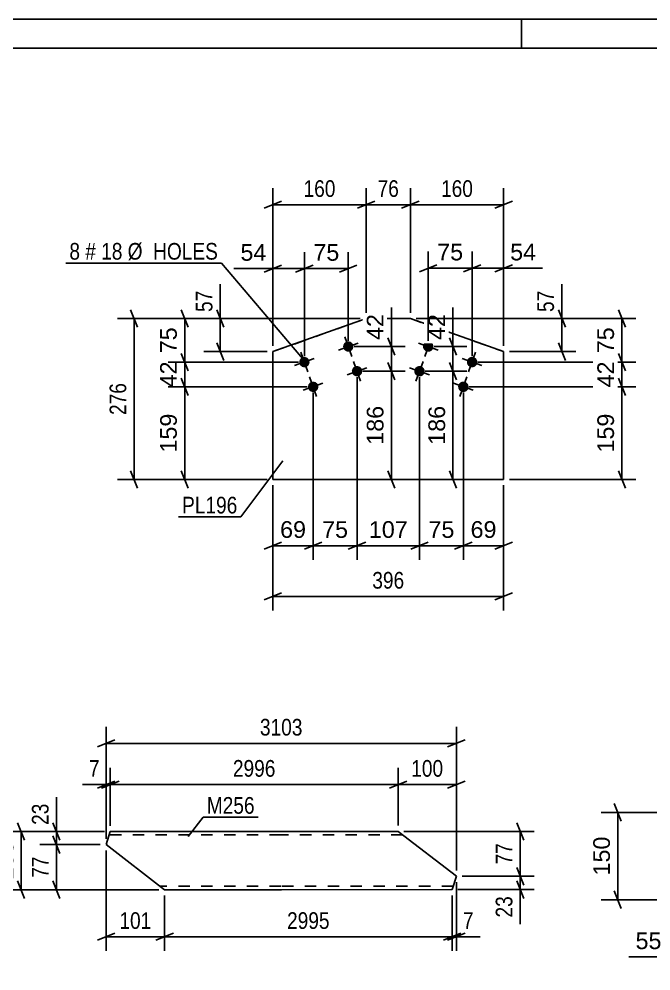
# Model space of a CAD drawing. Header units: millimetres. Extents: x 0 to 420, y 0 to 297.
# Drawn here: x 123.7 to 232.2, y 133.5 to 297 of the extents above; entities that cross this region are included whole.
import ezdxf

# ---------------------------------------------------------------- set-up
doc = ezdxf.new("R2010")
doc.units = ezdxf.units.MM
doc.linetypes.add('DXK_LINE_DOT2', pattern=[3.9198, 1.9599, -1.9599])
doc.styles.add('Arial', font='ARIAL.TTF', dxfattribs={"height": 0.2})
doc.styles.add('Arial Narrow', font='ARIALN.TTF', dxfattribs={"height": 0.2})

# ---------------------------------------------------------------- blocks, each defined once
blk = doc.blocks.new('Unknown-318883881-1115')
at = {"color": 5, "linetype": 'Continuous'}
for p, q in [((420, 297), (0, 297)), ((210, 292), (210, 297)), ((415, 292), (5, 292))]:
    blk.add_line(p, q, dxfattribs=at)
blk = doc.blocks.new('Bolt-318883881-1932 - 1926')
at = {"linetype": 'Continuous'}
for points in [[(181.1, 241.06, -1), (179.41, 240.46, -1)], [(173.56, 238.38, -1), (171.87, 237.78, -1)], [(182.61, 236.82, -1), (180.91, 236.22, -1)], [(175.07, 234.14, -1), (173.37, 233.54, -1)]]:
    blk.add_hatch(color=1, dxfattribs=at).paths.add_polyline_path(points)
at = {"color": 1, "linetype": 'Continuous'}
for p, q in [((179.65, 242.45), (180.86, 239.06)), ((178.56, 240.16), (181.95, 241.36)), ((171.02, 237.48), (174.41, 238.68)), ((172.11, 239.78), (173.32, 236.39)), ((180.06, 235.91), (183.45, 237.12)), ((181.16, 238.21), (182.36, 234.82)), ((173.62, 235.54), (174.82, 232.15)), ((172.52, 233.24), (175.91, 234.44))]:
    blk.add_line(p, q, dxfattribs=at)
blk = doc.blocks.new('Bolt-318883881-1937 - 1926')
at = {"linetype": 'Continuous'}
for points in [[(193.96, 239.86), (193.77, 239.88), (193.6, 239.95), (193.44, 240.05), (193.3, 240.18), (193.19, 240.33), (193.12, 240.51), (193.09, 240.69), (193.1, 240.88), (193.14, 241.06), (193.22, 241.23), (193.34, 241.38), (193.48, 241.5), (193.65, 241.59), (193.83, 241.64), (194.02, 241.66), (194.2, 241.63), (194.38, 241.57), (194.54, 241.47), (194.68, 241.34), (194.78, 241.18), (194.85, 241.01), (194.89, 240.82), (194.88, 240.63), (194.83, 240.45), (194.75, 240.28), (194.64, 240.13), (194.49, 240.01), (194.33, 239.92), (194.15, 239.87)], [(201.5, 237.18), (201.31, 237.21), (201.14, 237.27), (200.98, 237.37), (200.84, 237.5), (200.73, 237.66), (200.66, 237.83), (200.63, 238.02), (200.64, 238.21), (200.68, 238.39), (200.76, 238.56), (200.88, 238.71), (201.02, 238.83), (201.19, 238.92), (201.37, 238.97), (201.56, 238.98), (201.74, 238.96), (201.92, 238.89), (202.08, 238.79), (202.22, 238.66), (202.32, 238.51), (202.39, 238.33), (202.43, 238.15), (202.42, 237.96), (202.37, 237.78), (202.29, 237.61), (202.18, 237.46), (202.03, 237.34), (201.87, 237.25), (201.69, 237.2)], [(192.45, 235.62), (192.27, 235.64), (192.09, 235.71), (191.93, 235.81), (191.8, 235.94), (191.69, 236.09), (191.62, 236.27), (191.59, 236.45), (191.59, 236.64), (191.64, 236.82), (191.72, 236.99), (191.83, 237.14), (191.98, 237.26), (192.14, 237.35), (192.32, 237.4), (192.51, 237.42), (192.7, 237.39), (192.88, 237.33), (193.04, 237.23), (193.17, 237.1), (193.28, 236.94), (193.35, 236.77), (193.38, 236.58), (193.37, 236.39), (193.33, 236.21), (193.25, 236.04), (193.13, 235.89), (192.99, 235.77), (192.82, 235.68), (192.64, 235.63)], [(199.99, 232.94), (199.81, 232.97), (199.63, 233.03), (199.47, 233.13), (199.34, 233.26), (199.23, 233.42), (199.16, 233.59), (199.13, 233.78), (199.13, 233.96), (199.18, 234.15), (199.26, 234.32), (199.37, 234.47), (199.52, 234.59), (199.68, 234.68), (199.86, 234.73), (200.05, 234.74), (200.24, 234.72), (200.42, 234.65), (200.58, 234.55), (200.71, 234.42), (200.82, 234.27), (200.89, 234.09), (200.92, 233.91), (200.91, 233.72), (200.87, 233.54), (200.79, 233.37), (200.67, 233.22), (200.53, 233.1), (200.36, 233.01), (200.18, 232.96)]]:
    blk.add_hatch(color=1, dxfattribs=at).paths.add_polyline_path(points)
at = {"color": 1, "linetype": 'Continuous'}
for p, q in [((194.59, 242.45), (193.39, 239.06)), ((192.29, 241.36), (195.68, 240.16)), ((199.83, 238.68), (203.22, 237.48)), ((202.13, 239.78), (200.93, 236.39)), ((190.79, 237.12), (194.18, 235.91)), ((193.09, 238.21), (191.88, 234.82)), ((200.62, 235.54), (199.42, 232.15)), ((198.33, 234.44), (201.72, 233.24))]:
    blk.add_line(p, q, dxfattribs=at)
blk = doc.blocks.new('Part-318883881-1952 - 1926')
at = {"color": 2, "linetype": 'Continuous'}
for p, q in [((183.32, 245.56), (167.3, 239.88)), ((190.92, 245.56), (183.32, 245.56)), ((183.32, 245.56), (183.32, 245.56)), ((206.94, 239.88), (190.92, 245.56)), ((190.92, 245.56), (190.92, 245.56)), ((167.3, 217.93), (167.3, 239.88)), ((206.94, 217.93), (206.94, 239.88)), ((167.3, 217.93), (206.94, 217.93))]:
    blk.add_line(p, q, dxfattribs=at)
at = {"color": 7, "linetype": 'DXK_LINE_DOT2'}
for p, q in [((167.3, 239.88), (183.32, 245.56)), ((183.32, 245.56), (190.92, 245.56)), ((190.92, 245.56), (206.94, 239.88)), ((167.3, 217.93), (206.94, 217.93))]:
    blk.add_line(p, q, dxfattribs=at)
blk = doc.blocks.new('Part-318883881-2906 - 2890')
at = {"color": 2, "linetype": 'Continuous'}
for p, q in [((138.66, 155.21), (139.38, 157.47)), ((139.38, 157.47), (168.71, 157.48)), ((168.81, 157.48), (188.81, 157.48)), ((198.82, 149.78), (188.81, 157.48)), ((138.66, 155.21), (148.71, 147.47)), ((198.82, 149.78), (198.09, 147.49)), ((168.71, 147.48), (148.71, 147.47)), ((198.09, 147.49), (168.81, 147.48))]:
    blk.add_line(p, q, dxfattribs=at)
at = {"color": 7, "linetype": 'DXK_LINE_DOT2'}
for p, q in [((168.71, 156.88), (139.19, 156.87)), ((189.59, 156.88), (168.81, 156.88)), ((168.71, 148.08), (147.93, 148.07)), ((198.28, 148.09), (168.81, 148.08))]:
    blk.add_line(p, q, dxfattribs=at)
blk = doc.blocks.new('StraightDimension-318883881-1964 - 1926')
at = {"color": 7, "linetype": 'Continuous'}
for p, q in [((197.63, 242.26), (198.83, 239.26)), ((194.99, 240.76), (200.63, 240.76)), ((198.23, 236.52), (198.23, 240.76)), ((198.83, 235.02), (197.63, 238.02)), ((193.48, 236.52), (200.63, 236.52))]:
    blk.add_line(p, q, dxfattribs=at)
at = {"color": 0}
blk.add_wipeout([(197.48, 246.93), (193.28, 246.93), (193.28, 241.28), (197.48, 241.28)], dxfattribs=at)
at = {"color": 7, "linetype": 'Continuous'}
blk.add_line((198.23, 240.76), (198.23, 247.45), dxfattribs=at)
blk.add_line((198.23, 240.76), (198.23, 247.45), dxfattribs=at)
at = {"color": 3, "style": 'Arial'}
blk.add_text('42', height=2.865, rotation=90.0002, dxfattribs=at).set_placement((196.88, 241.88))
blk = doc.blocks.new('StraightDimension-318883881-2012 - 1926')
at = {"color": 7, "linetype": 'Continuous'}
for p, q in [((192.48, 235.52), (192.48, 204.15)), ((200.02, 232.84), (200.02, 204.15)), ((190.98, 205.95), (193.98, 207.15)), ((192.48, 206.55), (200.02, 206.55)), ((201.52, 207.15), (198.52, 205.95))]:
    blk.add_line(p, q, dxfattribs=at)
at = {"color": 0}
blk.add_wipeout([(199.08, 207.3), (199.08, 211.5), (193.43, 211.5), (193.43, 207.3)], dxfattribs=at)
at = {"color": 3, "style": 'Arial'}
blk.add_text('75', height=2.865, dxfattribs=at).set_placement((194.03, 207.9))
blk = doc.blocks.new('StraightDimension-318883881-1996 - 1926')
at = {"color": 7, "linetype": 'Continuous'}
for p, q in [((181.76, 235.52), (181.76, 204.15)), ((174.22, 232.84), (174.22, 204.15)), ((172.72, 205.95), (175.72, 207.15)), ((174.22, 206.55), (181.76, 206.55)), ((183.26, 207.15), (180.26, 205.95))]:
    blk.add_line(p, q, dxfattribs=at)
at = {"color": 0}
blk.add_wipeout([(180.81, 207.3), (180.81, 211.5), (175.16, 211.5), (175.16, 207.3)], dxfattribs=at)
at = {"color": 3, "style": 'Arial'}
blk.add_text('75', height=2.865, dxfattribs=at).set_placement((175.76, 207.9))
blk = doc.blocks.new('StraightDimension-318883881-2165 - 1926')
at = {"color": 7, "linetype": 'Continuous'}
for p, q in [((190.92, 246.56), (190.92, 267.95)), ((206.94, 240.88), (206.94, 267.95)), ((192.42, 265.7), (189.42, 264.5)), ((190.92, 265.1), (206.94, 265.1)), ((205.44, 264.5), (208.44, 265.7))]:
    blk.add_line(p, q, dxfattribs=at)
at = {"color": 0}
blk.add_wipeout([(202.27, 265.85), (202.27, 270.05), (195.59, 270.05), (195.59, 265.85)], dxfattribs=at)
at = {"color": 3, "style": 'Arial Narrow'}
blk.add_text('160', height=2.863, dxfattribs=at).set_placement((196.19, 266.45))
blk = doc.blocks.new('StraightDimension-318883881-2101 - 1926')
at = {"color": 7, "linetype": 'Continuous'}
for p, q in [((172.71, 239.08), (172.71, 256.99)), ((180.25, 241.76), (180.25, 256.99)), ((171.21, 253.54), (174.21, 254.74)), ((172.71, 254.14), (180.25, 254.14)), ((181.75, 254.74), (178.75, 253.54))]:
    blk.add_line(p, q, dxfattribs=at)
at = {"color": 0}
blk.add_wipeout([(179.31, 254.89), (179.31, 259.09), (173.66, 259.09), (173.66, 254.89)], dxfattribs=at)
at = {"color": 3, "style": 'Arial'}
blk.add_text('75', height=2.865, dxfattribs=at).set_placement((174.26, 255.49))
blk = doc.blocks.new('StraightDimension-318883881-2111 - 1926')
at = {"color": 7, "linetype": 'Continuous'}
for p, q in [((167.3, 240.88), (167.3, 256.99)), ((172.71, 239.08), (172.71, 256.99)), ((165.8, 253.54), (168.8, 254.74)), ((167.3, 254.14), (172.71, 254.14)), ((174.21, 254.74), (171.21, 253.54))]:
    blk.add_line(p, q, dxfattribs=at)
at = {"color": 0}
blk.add_wipeout([(166.78, 254.89), (166.78, 259.09), (161.13, 259.09), (161.13, 254.89)], dxfattribs=at)
at = {"color": 7, "linetype": 'Continuous'}
blk.add_line((167.3, 254.14), (160.61, 254.14), dxfattribs=at)
blk.add_line((167.3, 254.14), (160.61, 254.14), dxfattribs=at)
at = {"color": 3, "style": 'Arial'}
blk.add_text('54', height=2.865, dxfattribs=at).set_placement((161.73, 255.49))
blk = doc.blocks.new('StraightDimension-318883881-1954 - 1926')
at = {"color": 7, "linetype": 'Continuous'}
for p, q in [((198.83, 235.02), (197.63, 238.02)), ((193.48, 236.52), (200.63, 236.52)), ((198.23, 217.93), (198.23, 236.52)), ((197.63, 219.43), (198.83, 216.43)), ((193.51, 217.93), (200.63, 217.93))]:
    blk.add_line(p, q, dxfattribs=at)
at = {"color": 0}
blk.add_wipeout([(197.48, 231.16), (193.28, 231.16), (193.28, 223.29), (197.48, 223.29)], dxfattribs=at)
at = {"color": 3, "style": 'Arial'}
blk.add_text('186', height=2.865, rotation=90.0002, dxfattribs=at).set_placement((196.88, 223.89))
blk = doc.blocks.new('StraightDimension-318883881-2086 - 1926')
at = {"color": 7, "linetype": 'Continuous'}
for p, q in [((151.55, 239.58), (152.75, 236.58)), ((171.71, 238.08), (149.3, 238.08)), ((152.15, 233.84), (152.15, 238.08)), ((173.22, 233.84), (149.3, 233.84)), ((152.75, 232.34), (151.55, 235.34))]:
    blk.add_line(p, q, dxfattribs=at)
at = {"color": 0}
blk.add_wipeout([(151.4, 238.79), (147.2, 238.79), (147.2, 233.14), (151.4, 233.14)], dxfattribs=at)
at = {"color": 3, "style": 'Arial'}
blk.add_text('42', height=2.865, rotation=90.0002, dxfattribs=at).set_placement((150.8, 233.74))
blk = doc.blocks.new('StraightDimension-318883881-1975 - 1926')
at = {"color": 7, "linetype": 'Continuous'}
for p, q in [((188.25, 235.02), (187.05, 238.02)), ((182.76, 236.52), (190.05, 236.52)), ((187.65, 217.93), (187.65, 236.52)), ((187.05, 219.43), (188.25, 216.43)), ((168.3, 217.93), (190.05, 217.93))]:
    blk.add_line(p, q, dxfattribs=at)
at = {"color": 0}
blk.add_wipeout([(186.9, 231.16), (182.7, 231.16), (182.7, 223.29), (186.9, 223.29)], dxfattribs=at)
at = {"color": 3, "style": 'Arial'}
blk.add_text('186', height=2.865, rotation=90.0002, dxfattribs=at).set_placement((186.3, 223.89))
blk = doc.blocks.new('StraightDimension-318883881-1981 - 1926')
at = {"color": 7, "linetype": 'Continuous'}
for p, q in [((187.05, 242.26), (188.25, 239.26)), ((181.25, 240.76), (190.05, 240.76)), ((187.65, 236.52), (187.65, 240.76)), ((188.25, 235.02), (187.05, 238.02)), ((182.76, 236.52), (190.05, 236.52))]:
    blk.add_line(p, q, dxfattribs=at)
at = {"color": 0}
blk.add_wipeout([(186.9, 246.93), (182.7, 246.93), (182.7, 241.28), (186.9, 241.28)], dxfattribs=at)
at = {"color": 7, "linetype": 'Continuous'}
blk.add_line((187.65, 240.76), (187.65, 247.45), dxfattribs=at)
blk.add_line((187.65, 240.76), (187.65, 247.45), dxfattribs=at)
at = {"color": 3, "style": 'Arial'}
blk.add_text('42', height=2.865, rotation=90.0002, dxfattribs=at).set_placement((186.3, 241.88))
blk = doc.blocks.new('StraightDimension-318883881-2071 - 1926')
at = {"color": 7, "linetype": 'Continuous'}
for p, q in [((144.07, 244.06), (142.87, 247.06)), ((182.32, 245.56), (140.62, 245.56)), ((143.47, 217.93), (143.47, 245.56)), ((142.87, 219.43), (144.07, 216.43)), ((166.3, 217.93), (140.62, 217.93))]:
    blk.add_line(p, q, dxfattribs=at)
at = {"color": 0}
blk.add_wipeout([(142.72, 235.09), (138.52, 235.09), (138.52, 228.4), (142.72, 228.4)], dxfattribs=at)
at = {"color": 3, "style": 'Arial Narrow'}
blk.add_text('276', height=2.863, rotation=90.0002, dxfattribs=at).set_placement((142.12, 229))
blk = doc.blocks.new('StraightDimension-318883881-1990 - 1926')
at = {"color": 7, "linetype": 'Continuous'}
for p, q in [((174.22, 232.84), (174.22, 204.15)), ((167.3, 216.93), (167.3, 204.15)), ((165.8, 205.95), (168.8, 207.15)), ((167.3, 206.55), (174.22, 206.55)), ((175.72, 207.15), (172.72, 205.95))]:
    blk.add_line(p, q, dxfattribs=at)
at = {"color": 0}
blk.add_wipeout([(173.58, 207.3), (173.58, 211.5), (167.94, 211.5), (167.94, 207.3)], dxfattribs=at)
at = {"color": 3, "style": 'Arial'}
blk.add_text('69', height=2.865, dxfattribs=at).set_placement((168.54, 207.9))
blk = doc.blocks.new('StraightDimension-318883881-2145 - 1926')
at = {"color": 7, "linetype": 'Continuous'}
for p, q in [((167.3, 240.88), (167.3, 267.95)), ((183.32, 246.56), (183.32, 267.95)), ((168.8, 265.7), (165.8, 264.5)), ((167.3, 265.1), (183.32, 265.1)), ((181.82, 264.5), (184.82, 265.7))]:
    blk.add_line(p, q, dxfattribs=at)
at = {"color": 0}
blk.add_wipeout([(178.66, 265.85), (178.66, 270.05), (171.97, 270.05), (171.97, 265.85)], dxfattribs=at)
at = {"color": 3, "style": 'Arial Narrow'}
blk.add_text('160', height=2.863, dxfattribs=at).set_placement((172.57, 266.45))
blk = doc.blocks.new('StraightDimension-318883881-2004 - 1926')
at = {"color": 7, "linetype": 'Continuous'}
for p, q in [((181.76, 235.52), (181.76, 204.15)), ((192.48, 235.52), (192.48, 204.15)), ((180.26, 205.95), (183.26, 207.15)), ((181.76, 206.55), (192.48, 206.55)), ((193.98, 207.15), (190.98, 205.95))]:
    blk.add_line(p, q, dxfattribs=at)
at = {"color": 0}
blk.add_wipeout([(191.06, 207.3), (191.06, 211.5), (183.19, 211.5), (183.19, 207.3)], dxfattribs=at)
at = {"color": 3, "style": 'Arial'}
blk.add_text('107', height=2.865, dxfattribs=at).set_placement((183.79, 207.9))
blk = doc.blocks.new('StraightDimension-318883881-2020 - 1926')
at = {"color": 7, "linetype": 'Continuous'}
for p, q in [((200.02, 232.84), (200.02, 204.15)), ((206.94, 216.93), (206.94, 204.15)), ((198.52, 205.95), (201.52, 207.15)), ((200.02, 206.55), (206.94, 206.55)), ((208.44, 207.15), (205.44, 205.95))]:
    blk.add_line(p, q, dxfattribs=at)
at = {"color": 0}
blk.add_wipeout([(206.3, 207.3), (206.3, 211.5), (200.66, 211.5), (200.66, 207.3)], dxfattribs=at)
at = {"color": 3, "style": 'Arial'}
blk.add_text('69', height=2.865, dxfattribs=at).set_placement((201.26, 207.9))
blk = doc.blocks.new('StraightDimension-318883881-2050 - 1926')
at = {"color": 7, "linetype": 'Continuous'}
for p, q in [((201.53, 239.08), (201.53, 257.05)), ((206.94, 240.88), (206.94, 257.05)), ((200.03, 253.6), (203.03, 254.8)), ((201.53, 254.2), (206.94, 254.2)), ((208.44, 254.8), (205.44, 253.6))]:
    blk.add_line(p, q, dxfattribs=at)
at = {"color": 0}
blk.add_wipeout([(213.11, 254.95), (213.11, 259.15), (207.46, 259.15), (207.46, 254.95)], dxfattribs=at)
at = {"color": 7, "linetype": 'Continuous'}
blk.add_line((206.94, 254.2), (213.64, 254.2), dxfattribs=at)
blk.add_line((206.94, 254.2), (213.64, 254.2), dxfattribs=at)
at = {"color": 3, "style": 'Arial'}
blk.add_text('54', height=2.865, dxfattribs=at).set_placement((208.06, 255.55))
blk = doc.blocks.new('StraightDimension-318883881-2027 - 1926')
at = {"color": 7, "linetype": 'Continuous'}
for p, q in [((201.02, 233.84), (229.65, 233.84)), ((227.85, 232.34), (226.65, 235.34)), ((227.25, 217.93), (227.25, 233.84)), ((226.65, 219.43), (227.85, 216.43)), ((207.94, 217.93), (229.65, 217.93))]:
    blk.add_line(p, q, dxfattribs=at)
at = {"color": 0}
blk.add_wipeout([(226.5, 229.82), (222.3, 229.82), (222.3, 221.95), (226.5, 221.95)], dxfattribs=at)
at = {"color": 3, "style": 'Arial'}
blk.add_text('159', height=2.865, rotation=90.0002, dxfattribs=at).set_placement((225.9, 222.55))
blk = doc.blocks.new('StraightDimension-318883881-2033 - 1926')
at = {"color": 7, "linetype": 'Continuous'}
for p, q in [((226.65, 247.06), (227.85, 244.06)), ((191.92, 245.56), (229.65, 245.56)), ((227.25, 238.08), (227.25, 245.56)), ((227.85, 236.58), (226.65, 239.58)), ((202.53, 238.08), (229.65, 238.08))]:
    blk.add_line(p, q, dxfattribs=at)
at = {"color": 0}
blk.add_wipeout([(226.5, 244.65), (222.3, 244.65), (222.3, 239), (226.5, 239)], dxfattribs=at)
at = {"color": 3, "style": 'Arial'}
blk.add_text('75', height=2.865, rotation=90.0002, dxfattribs=at).set_placement((225.9, 239.6))
blk = doc.blocks.new('StraightDimension-318883881-2140 - 1926')
at = {"color": 7, "linetype": 'Continuous'}
for p, q in [((167.3, 216.93), (167.3, 195.43)), ((206.94, 216.93), (206.94, 195.43)), ((168.8, 198.43), (165.8, 197.23)), ((167.3, 197.83), (206.94, 197.83)), ((205.44, 197.23), (208.44, 198.43))]:
    blk.add_line(p, q, dxfattribs=at)
at = {"color": 0}
blk.add_wipeout([(190.46, 198.58), (190.46, 202.78), (183.78, 202.78), (183.78, 198.58)], dxfattribs=at)
at = {"color": 3, "style": 'Arial Narrow'}
blk.add_text('396', height=2.863, dxfattribs=at).set_placement((184.38, 199.18))
blk = doc.blocks.new('StraightDimension-318883881-2041 - 1926')
at = {"color": 7, "linetype": 'Continuous'}
for p, q in [((226.65, 239.58), (227.85, 236.58)), ((202.53, 238.08), (229.65, 238.08)), ((227.25, 233.84), (227.25, 238.08)), ((201.02, 233.84), (229.65, 233.84)), ((227.85, 232.34), (226.65, 235.34))]:
    blk.add_line(p, q, dxfattribs=at)
at = {"color": 0}
blk.add_wipeout([(226.5, 238.79), (222.3, 238.79), (222.3, 233.14), (226.5, 233.14)], dxfattribs=at)
at = {"color": 3, "style": 'Arial'}
blk.add_text('42', height=2.865, rotation=90.0002, dxfattribs=at).set_placement((225.9, 233.74))
blk = doc.blocks.new('StraightDimension-318883881-2060 - 1926')
at = {"color": 7, "linetype": 'Continuous'}
for p, q in [((193.99, 241.76), (193.99, 257.05)), ((201.53, 239.08), (201.53, 257.05)), ((192.49, 253.6), (195.49, 254.8)), ((193.99, 254.2), (201.53, 254.2)), ((203.03, 254.8), (200.03, 253.6))]:
    blk.add_line(p, q, dxfattribs=at)
at = {"color": 0}
blk.add_wipeout([(200.58, 254.95), (200.58, 259.15), (194.93, 259.15), (194.93, 254.95)], dxfattribs=at)
at = {"color": 3, "style": 'Arial'}
blk.add_text('75', height=2.865, dxfattribs=at).set_placement((195.53, 255.55))
blk = doc.blocks.new('StraightDimension-318883881-2078 - 1926')
at = {"color": 7, "linetype": 'Continuous'}
for p, q in [((151.55, 247.06), (152.75, 244.06)), ((182.32, 245.56), (149.3, 245.56)), ((152.15, 238.08), (152.15, 245.56)), ((152.75, 236.58), (151.55, 239.58)), ((171.71, 238.08), (149.3, 238.08))]:
    blk.add_line(p, q, dxfattribs=at)
at = {"color": 0}
blk.add_wipeout([(151.4, 244.65), (147.2, 244.65), (147.2, 239), (151.4, 239)], dxfattribs=at)
at = {"color": 3, "style": 'Arial'}
blk.add_text('75', height=2.865, rotation=90.0002, dxfattribs=at).set_placement((150.8, 239.6))
blk = doc.blocks.new('StraightDimension-318883881-2094 - 1926')
at = {"color": 7, "linetype": 'Continuous'}
for p, q in [((173.22, 233.84), (149.3, 233.84)), ((152.75, 232.34), (151.55, 235.34)), ((152.15, 217.93), (152.15, 233.84)), ((151.55, 219.43), (152.75, 216.43)), ((166.3, 217.93), (149.3, 217.93))]:
    blk.add_line(p, q, dxfattribs=at)
at = {"color": 0}
blk.add_wipeout([(151.4, 229.82), (147.2, 229.82), (147.2, 221.95), (151.4, 221.95)], dxfattribs=at)
at = {"color": 3, "style": 'Arial'}
blk.add_text('159', height=2.865, rotation=90.0002, dxfattribs=at).set_placement((150.8, 222.55))
blk = doc.blocks.new('StraightDimension-318883881-2122 - 1926')
at = {"color": 7, "linetype": 'Continuous'}
for p, q in [((157.67, 247.06), (158.87, 244.06)), ((182.32, 245.56), (155.42, 245.56)), ((158.27, 239.88), (158.27, 245.56)), ((158.87, 238.38), (157.67, 241.38)), ((166.3, 239.88), (155.42, 239.88))]:
    blk.add_line(p, q, dxfattribs=at)
at = {"color": 0}
blk.add_wipeout([(157.52, 250.94), (153.32, 250.94), (153.32, 246.09), (157.52, 246.09)], dxfattribs=at)
at = {"color": 7, "linetype": 'Continuous'}
blk.add_line((158.27, 245.56), (158.27, 251.47), dxfattribs=at)
blk.add_line((158.27, 245.56), (158.27, 251.47), dxfattribs=at)
at = {"color": 3, "style": 'Arial Narrow'}
blk.add_text('57', height=2.863, rotation=90.0002, dxfattribs=at).set_placement((156.92, 246.69))
blk = doc.blocks.new('StraightDimension-318883881-2131 - 1926')
at = {"color": 7, "linetype": 'Continuous'}
for p, q in [((216.34, 247.06), (217.54, 244.06)), ((191.92, 245.56), (219.34, 245.56)), ((216.94, 239.88), (216.94, 245.56)), ((217.54, 238.38), (216.34, 241.38)), ((207.94, 239.88), (219.34, 239.88))]:
    blk.add_line(p, q, dxfattribs=at)
at = {"color": 0}
blk.add_wipeout([(216.19, 250.94), (211.99, 250.94), (211.99, 246.09), (216.19, 246.09)], dxfattribs=at)
at = {"color": 7, "linetype": 'Continuous'}
blk.add_line((216.94, 245.56), (216.94, 251.47), dxfattribs=at)
blk.add_line((216.94, 245.56), (216.94, 251.47), dxfattribs=at)
at = {"color": 3, "style": 'Arial Narrow'}
blk.add_text('57', height=2.863, rotation=90.0002, dxfattribs=at).set_placement((215.59, 246.69))
blk = doc.blocks.new('StraightDimension-318883881-2155 - 1926')
at = {"color": 7, "linetype": 'Continuous'}
for p, q in [((183.32, 246.56), (183.32, 267.95)), ((190.92, 246.56), (190.92, 267.95)), ((181.82, 264.5), (184.82, 265.7)), ((183.32, 265.1), (190.92, 265.1)), ((192.42, 265.7), (189.42, 264.5))]:
    blk.add_line(p, q, dxfattribs=at)
at = {"color": 0}
blk.add_wipeout([(189.55, 265.85), (189.55, 270.05), (184.69, 270.05), (184.69, 265.85)], dxfattribs=at)
at = {"color": 3, "style": 'Arial Narrow'}
blk.add_text('76', height=2.863, dxfattribs=at).set_placement((185.29, 266.45))
blk = doc.blocks.new('StraightDimension-318883881-16825 - 2890')
at = {"color": 7, "linetype": 'Continuous'}
for p, q in [((198.82, 148.78), (198.82, 136.99)), ((198.09, 146.49), (198.09, 136.99)), ((196.59, 138.79), (199.59, 139.99)), ((200.32, 139.99), (197.32, 138.79)), ((198.09, 139.39), (198.82, 139.39))]:
    blk.add_line(p, q, dxfattribs=at)
at = {"color": 0}
blk.add_wipeout([(202.37, 140.14), (202.37, 144.34), (199.34, 144.34), (199.34, 140.14)], dxfattribs=at)
at = {"color": 7, "linetype": 'Continuous'}
blk.add_line((198.82, 139.39), (202.9, 139.39), dxfattribs=at)
blk.add_line((198.82, 139.39), (202.9, 139.39), dxfattribs=at)
at = {"color": 3, "style": 'Arial Narrow'}
blk.add_text('7', height=2.86, dxfattribs=at).set_placement((199.94, 140.74))
blk = doc.blocks.new('StraightDimension-318883881-16777 - 2890')
at = {"color": 7, "linetype": 'Continuous'}
for p, q in [((209.19, 151.28), (210.39, 148.28)), ((199.82, 149.78), (212.19, 149.78)), ((210.39, 145.99), (209.19, 148.99)), ((209.79, 147.49), (209.79, 149.78)), ((199.09, 147.49), (212.19, 147.49))]:
    blk.add_line(p, q, dxfattribs=at)
at = {"color": 0}
blk.add_wipeout([(209.04, 146.96), (204.84, 146.96), (204.84, 142.1), (209.04, 142.1)], dxfattribs=at)
at = {"color": 7, "linetype": 'Continuous'}
blk.add_line((209.79, 147.49), (209.79, 141.58), dxfattribs=at)
blk.add_line((209.79, 147.49), (209.79, 141.58), dxfattribs=at)
at = {"color": 3, "style": 'Arial Narrow'}
blk.add_text('23', height=2.863, rotation=90.0002, dxfattribs=at).set_placement((208.44, 142.7))
blk = doc.blocks.new('StraightDimension-318883881-16884 - 2890')
at = {"color": 7, "linetype": 'Continuous'}
for p, q in [((188.81, 158.48), (188.81, 168.38)), ((198.82, 150.78), (198.82, 168.38)), ((187.31, 164.93), (190.31, 166.13)), ((188.81, 165.53), (198.82, 165.53)), ((200.32, 166.13), (197.32, 164.93))]:
    blk.add_line(p, q, dxfattribs=at)
at = {"color": 0}
blk.add_wipeout([(197.16, 166.28), (197.16, 170.48), (190.47, 170.48), (190.47, 166.28)], dxfattribs=at)
at = {"color": 3, "style": 'Arial Narrow'}
blk.add_text('100', height=2.863, dxfattribs=at).set_placement((191.07, 166.88))
blk = doc.blocks.new('StraightDimension-318883881-16776 - 2890')
at = {"color": 7, "linetype": 'Continuous'}
for p, q in [((209.19, 158.98), (210.39, 155.98)), ((189.81, 157.48), (212.19, 157.48)), ((209.79, 149.78), (209.79, 157.48)), ((210.39, 148.28), (209.19, 151.28)), ((199.82, 149.78), (212.19, 149.78))]:
    blk.add_line(p, q, dxfattribs=at)
at = {"color": 0}
blk.add_wipeout([(209.04, 156.06), (204.84, 156.06), (204.84, 151.21), (209.04, 151.21)], dxfattribs=at)
at = {"color": 3, "style": 'Arial Narrow'}
blk.add_text('77', height=2.863, rotation=90.0002, dxfattribs=at).set_placement((208.44, 151.81))
blk = doc.blocks.new('StraightDimension-318883881-16728 - 2890')
at = {"color": 7, "linetype": 'Continuous'}
for p, q in [((129.52, 156.71), (130.72, 153.71)), ((137.66, 155.21), (127.27, 155.21)), ((130.12, 147.47), (130.12, 155.21)), ((130.72, 145.97), (129.52, 148.97)), ((147.71, 147.47), (127.27, 147.47))]:
    blk.add_line(p, q, dxfattribs=at)
at = {"color": 0}
blk.add_wipeout([(129.37, 153.77), (125.17, 153.77), (125.17, 148.92), (129.37, 148.92)], dxfattribs=at)
at = {"color": 3, "style": 'Arial Narrow'}
blk.add_text('77', height=2.863, rotation=90.0002, dxfattribs=at).set_placement((128.77, 149.52))
blk = doc.blocks.new('StraightDimension-318883881-3171 - 2890')
at = {"color": 7, "linetype": 'Continuous'}
for p, q in [((123.46, 158.97), (124.66, 155.97)), ((138.38, 157.47), (121.21, 157.47)), ((124.06, 147.47), (124.06, 157.47)), ((124.66, 145.97), (123.46, 148.97)), ((147.71, 147.47), (121.21, 147.47))]:
    blk.add_line(p, q, dxfattribs=at)
at = {"color": 0}
blk.add_wipeout([(123.31, 156.41), (119.11, 156.41), (119.11, 148.54), (123.31, 148.54)], dxfattribs=at)
at = {"color": 3, "style": 'Arial'}
blk.add_text('100', height=2.865, rotation=90.0002, dxfattribs=at).set_placement((122.71, 149.14))
blk = doc.blocks.new('StraightDimension-318883881-16727 - 2890')
at = {"color": 7, "linetype": 'Continuous'}
for p, q in [((129.52, 158.97), (130.72, 155.97)), ((138.38, 157.47), (127.27, 157.47)), ((130.12, 155.21), (130.12, 157.47)), ((130.72, 153.71), (129.52, 156.71)), ((137.66, 155.21), (127.27, 155.21))]:
    blk.add_line(p, q, dxfattribs=at)
at = {"color": 0}
blk.add_wipeout([(129.37, 162.86), (125.17, 162.86), (125.17, 158), (129.37, 158)], dxfattribs=at)
at = {"color": 7, "linetype": 'Continuous'}
blk.add_line((130.12, 157.47), (130.12, 163.38), dxfattribs=at)
blk.add_line((130.12, 157.47), (130.12, 163.38), dxfattribs=at)
at = {"color": 3, "style": 'Arial Narrow'}
blk.add_text('23', height=2.863, rotation=90.0002, dxfattribs=at).set_placement((128.77, 158.6))
blk = doc.blocks.new('StraightDimension-318883881-16826 - 2890')
at = {"color": 7, "linetype": 'Continuous'}
for p, q in [((148.71, 146.47), (148.71, 136.99)), ((198.09, 146.49), (198.09, 136.99)), ((150.21, 139.99), (147.21, 138.79)), ((148.71, 139.39), (198.09, 139.39)), ((196.59, 138.79), (199.59, 139.99))]:
    blk.add_line(p, q, dxfattribs=at)
at = {"color": 0}
blk.add_wipeout([(177.66, 140.14), (177.66, 144.34), (169.14, 144.34), (169.14, 140.14)], dxfattribs=at)
at = {"color": 3, "style": 'Arial Narrow'}
blk.add_text('2995', height=2.863, dxfattribs=at).set_placement((169.74, 140.74))
blk = doc.blocks.new('StraightDimension-318883881-16827 - 2890')
at = {"color": 7, "linetype": 'Continuous'}
for p, q in [((138.66, 154.21), (138.66, 136.99)), ((148.71, 146.47), (148.71, 136.99)), ((137.16, 138.79), (140.16, 139.99)), ((138.66, 139.39), (148.71, 139.39)), ((150.21, 139.99), (147.21, 138.79))]:
    blk.add_line(p, q, dxfattribs=at)
at = {"color": 0}
blk.add_wipeout([(147.03, 140.14), (147.03, 144.34), (140.34, 144.34), (140.34, 140.14)], dxfattribs=at)
at = {"color": 3, "style": 'Arial Narrow'}
blk.add_text('101', height=2.863, dxfattribs=at).set_placement((140.94, 140.74))
blk = doc.blocks.new('StraightDimension-318883881-16885 - 2890')
at = {"color": 7, "linetype": 'Continuous'}
for p, q in [((139.38, 158.47), (139.38, 168.38)), ((188.81, 158.48), (188.81, 168.38)), ((140.88, 166.13), (137.88, 164.93)), ((139.38, 165.53), (188.81, 165.53)), ((187.31, 164.93), (190.31, 166.13))]:
    blk.add_line(p, q, dxfattribs=at)
at = {"color": 0}
blk.add_wipeout([(168.35, 166.28), (168.35, 170.48), (159.84, 170.48), (159.84, 166.28)], dxfattribs=at)
at = {"color": 3, "style": 'Arial Narrow'}
blk.add_text('2996', height=2.863, dxfattribs=at).set_placement((160.44, 166.88))
blk = doc.blocks.new('StraightDimension-318883881-16886 - 2890')
at = {"color": 7, "linetype": 'Continuous'}
for p, q in [((138.66, 156.21), (138.66, 168.38)), ((139.38, 158.47), (139.38, 168.38)), ((137.16, 164.93), (140.16, 166.13)), ((140.88, 166.13), (137.88, 164.93)), ((138.66, 165.53), (139.38, 165.53))]:
    blk.add_line(p, q, dxfattribs=at)
at = {"color": 0}
blk.add_wipeout([(138.14, 166.28), (138.14, 170.48), (135.11, 170.48), (135.11, 166.28)], dxfattribs=at)
at = {"color": 7, "linetype": 'Continuous'}
blk.add_line((138.66, 165.53), (134.58, 165.53), dxfattribs=at)
blk.add_line((138.66, 165.53), (134.58, 165.53), dxfattribs=at)
at = {"color": 3, "style": 'Arial Narrow'}
blk.add_text('7', height=2.86, dxfattribs=at).set_placement((135.71, 166.88))
blk = doc.blocks.new('StraightDimension-318883881-16943 - 2890')
at = {"color": 7, "linetype": 'Continuous'}
for p, q in [((138.66, 156.21), (138.66, 175.45)), ((198.82, 150.78), (198.82, 175.45)), ((140.16, 173.2), (137.16, 172)), ((138.66, 172.6), (198.82, 172.6)), ((197.32, 172), (200.32, 173.2))]:
    blk.add_line(p, q, dxfattribs=at)
at = {"color": 0}
blk.add_wipeout([(173, 173.35), (173, 177.55), (164.48, 177.55), (164.48, 173.35)], dxfattribs=at)
at = {"color": 3, "style": 'Arial Narrow'}
blk.add_text('3103', height=2.863, dxfattribs=at).set_placement((165.08, 173.95))
blk = doc.blocks.new('StraightDimension-318883881-16957 - 2791')
at = {"color": 7, "linetype": 'Continuous'}
for p, q in [((235.17, 159.76), (235.17, 133.52)), ((240.63, 144.76), (240.63, 133.52)), ((233.67, 135.32), (236.67, 136.52)), ((235.17, 135.92), (240.63, 135.92)), ((242.13, 136.52), (239.13, 135.32))]:
    blk.add_line(p, q, dxfattribs=at)
at = {"color": 0}
blk.add_wipeout([(234.65, 136.67), (234.65, 140.87), (229, 140.87), (229, 136.67)], dxfattribs=at)
at = {"color": 7, "linetype": 'Continuous'}
blk.add_line((235.17, 135.92), (228.47, 135.92), dxfattribs=at)
blk.add_line((235.17, 135.92), (228.47, 135.92), dxfattribs=at)
at = {"color": 3, "style": 'Arial'}
blk.add_text('55', height=2.865, dxfattribs=at).set_placement((229.6, 137.27))
blk = doc.blocks.new('StraightDimension-318883881-2810 - 2791')
at = {"color": 7, "linetype": 'Continuous'}
for p, q in [((227.15, 159.26), (225.95, 162.26)), ((234.17, 160.76), (223.7, 160.76)), ((226.55, 145.76), (226.55, 160.76)), ((225.95, 147.26), (227.15, 144.26)), ((239.63, 145.76), (223.7, 145.76))]:
    blk.add_line(p, q, dxfattribs=at)
at = {"color": 0}
blk.add_wipeout([(225.8, 157.2), (221.6, 157.2), (221.6, 149.32), (225.8, 149.32)], dxfattribs=at)
at = {"color": 3, "style": 'Arial'}
blk.add_text('150', height=2.865, rotation=90.0002, dxfattribs=at).set_placement((225.2, 149.92))
blk = doc.blocks.new('Mark-318883881-1948 - 1926')
at = {"color": 0}
blk.add_wipeout([(161.21, 212.09), (161.21, 215.09), (151.71, 215.09), (151.71, 212.09)], dxfattribs=at)
blk.add_wipeout([(161.21, 212.09), (161.21, 215.09), (151.71, 215.09), (151.71, 212.09)], dxfattribs=at)
at = {"color": 30, "linetype": 'Continuous'}
for p in [(169.01, 221.1), (151.11, 211.49)]:
    blk.add_line(p, (161.81, 211.49), dxfattribs=at)
at = {"color": 3, "style": 'Arial Narrow'}
blk.add_text('PL196', height=2.863, dxfattribs=at).set_placement((151.71, 212.09))
blk = doc.blocks.new('MarkSet-318883881-2175 - 1926')
at = {"color": 0}
for points in [[(134.18, 255.68), (134.18, 258.68), (132.35, 258.68), (132.35, 255.68)], [(136.91, 255.68), (136.91, 258.68), (135.08, 258.68), (135.08, 255.68)], [(141.46, 255.68), (141.46, 258.68), (137.81, 258.68), (137.81, 255.68)], [(157.89, 255.68), (157.89, 258.68), (142.36, 258.68), (142.36, 255.68)]]:
    blk.add_wipeout(points, dxfattribs=at)
for points in [[(134.18, 255.68), (134.18, 258.68), (132.35, 258.68), (132.35, 255.68)], [(136.91, 255.68), (136.91, 258.68), (135.08, 258.68), (135.08, 255.68)], [(141.46, 255.68), (141.46, 258.68), (137.81, 258.68), (137.81, 255.68)], [(157.89, 255.68), (157.89, 258.68), (142.36, 258.68), (142.36, 255.68)]]:
    blk.add_wipeout(points, dxfattribs=at)
at = {"color": 7, "linetype": 'Continuous'}
for p in [(131.75, 255.08), (173.07, 237.92)]:
    blk.add_line(p, (158.49, 255.08), dxfattribs=at)
at = {"color": 3, "style": 'Arial Narrow'}
for s, height, p in [('8', 2.86, (132.35, 255.68)), ('#', 2.86, (135.08, 255.68)), ('18', 2.863, (137.81, 255.68)), ('Ø  HOLES', 2.863, (142.36, 255.68))]:
    blk.add_text(s, height=height, dxfattribs=at).set_placement(p)
blk = doc.blocks.new('Mark-318883881-2902 - 2890')
at = {"color": 0}
blk.add_wipeout([(164.17, 160.52), (164.17, 163.52), (155.95, 163.52), (155.95, 160.52)], dxfattribs=at)
blk.add_wipeout([(164.17, 160.52), (164.17, 163.52), (155.95, 163.52), (155.95, 160.52)], dxfattribs=at)
at = {"color": 30, "linetype": 'Continuous'}
for p, q in [((152.75, 156.59), (155.35, 159.92)), ((155.35, 159.92), (164.77, 159.92))]:
    blk.add_line(p, q, dxfattribs=at)
at = {"color": 3, "style": 'Arial Narrow'}
blk.add_text('M256', height=2.863, dxfattribs=at).set_placement((155.95, 160.52))

msp = doc.modelspace()

# ---------------------------------------------------------------- block references
for name in ['Unknown-318883881-1115', 'Part-318883881-1952 - 1926', 'Bolt-318883881-1932 - 1926', 'Bolt-318883881-1937 - 1926', 'Part-318883881-2906 - 2890']:
    msp.add_blockref(name, (0, 0))

# ---------------------------------------------------------------- next in the draw order: block references
for name in ['StraightDimension-318883881-2101 - 1926', 'StraightDimension-318883881-1964 - 1926', 'StraightDimension-318883881-1996 - 1926', 'StraightDimension-318883881-16957 - 2791', 'StraightDimension-318883881-16728 - 2890', 'StraightDimension-318883881-16825 - 2890']:
    msp.add_blockref(name, (0, 0))

# ---------------------------------------------------------------- next in the draw order: block references
for name in ['StraightDimension-318883881-2165 - 1926', 'StraightDimension-318883881-2111 - 1926', 'StraightDimension-318883881-2012 - 1926', 'StraightDimension-318883881-2810 - 2791', 'StraightDimension-318883881-3171 - 2890', 'StraightDimension-318883881-16777 - 2890']:
    msp.add_blockref(name, (0, 0))

# ---------------------------------------------------------------- next in the draw order: block references
for name in ['StraightDimension-318883881-2050 - 1926', 'StraightDimension-318883881-2086 - 1926', 'StraightDimension-318883881-1954 - 1926', 'StraightDimension-318883881-16884 - 2890', 'StraightDimension-318883881-16727 - 2890', 'StraightDimension-318883881-16826 - 2890']:
    msp.add_blockref(name, (0, 0))

# ---------------------------------------------------------------- next in the draw order: block references
for name in ['StraightDimension-318883881-2033 - 1926', 'StraightDimension-318883881-1975 - 1926', 'StraightDimension-318883881-2020 - 1926', 'StraightDimension-318883881-16776 - 2890', 'StraightDimension-318883881-16827 - 2890']:
    msp.add_blockref(name, (0, 0))

# ---------------------------------------------------------------- next in the draw order: block references
for name in ['StraightDimension-318883881-1981 - 1926', 'StraightDimension-318883881-2027 - 1926', 'StraightDimension-318883881-16885 - 2890']:
    msp.add_blockref(name, (0, 0))

# ---------------------------------------------------------------- next in the draw order: block references
for name in ['StraightDimension-318883881-2071 - 1926', 'StraightDimension-318883881-2041 - 1926', 'StraightDimension-318883881-16886 - 2890']:
    msp.add_blockref(name, (0, 0))

# ---------------------------------------------------------------- next in the draw order: block references
for name in ['StraightDimension-318883881-2145 - 1926', 'StraightDimension-318883881-2060 - 1926', 'StraightDimension-318883881-2004 - 1926', 'StraightDimension-318883881-1990 - 1926', 'StraightDimension-318883881-16943 - 2890']:
    msp.add_blockref(name, (0, 0))

# ---------------------------------------------------------------- next in the draw order: block references
for name in ['StraightDimension-318883881-2131 - 1926', 'StraightDimension-318883881-2078 - 1926', 'StraightDimension-318883881-2140 - 1926', 'Mark-318883881-2902 - 2890']:
    msp.add_blockref(name, (0, 0))

# ---------------------------------------------------------------- next in the draw order: block references
for name in ['StraightDimension-318883881-2122 - 1926', 'StraightDimension-318883881-2094 - 1926']:
    msp.add_blockref(name, (0, 0))

# ---------------------------------------------------------------- next in the draw order: block references
for name in ['StraightDimension-318883881-2155 - 1926', 'MarkSet-318883881-2175 - 1926', 'Mark-318883881-1948 - 1926']:
    msp.add_blockref(name, (0, 0))

doc.saveas('drawing.dxf')
